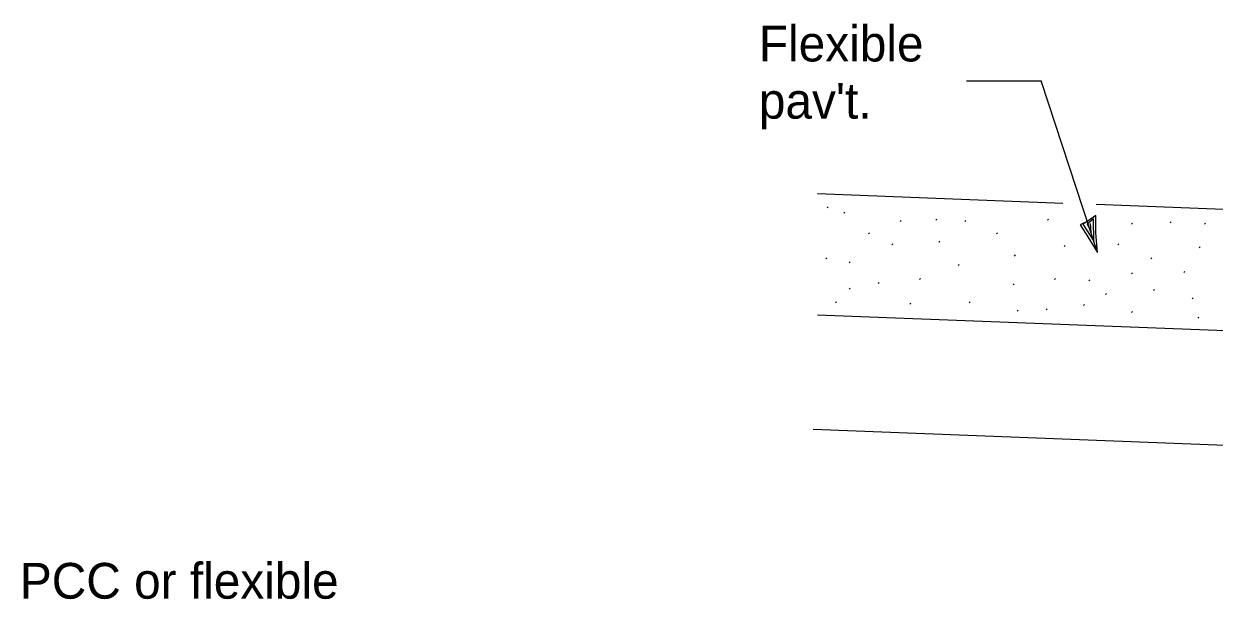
# Model space of a CAD drawing. Extents: x 600886 to 602246, y 1107 to 1547.
# Drawn here: x 601708.3 to 601788.3, y 1289.5 to 1328.1 of the extents above; entities that cross this region are included whole.
import ezdxf

# ---------------------------------------------------------------- set-up
doc = ezdxf.new("R2010")
doc.units = 0
for name, color, linetype in [('Design_EX_Roadway Notes', 7, 'Continuous'), ('Drainage_EX_Plan and Profile Notes', 7, 'Continuous'), ('Drainage_PR_Pipe Culvert', 7, 'Continuous'), ('Topo_EOP', 7, 'Continuous')]:
    doc.layers.add(name, color=color, linetype=linetype)

# ---------------------------------------------------------------- blocks, each defined once
blk = doc.blocks.new('CTH')
at = {"layer": 'Drainage_EX_Plan and Profile Notes'}
blk.add_lwpolyline([(-1.836, 0.047), (-1.774, -0.444), (-0.999, -0.231), (0, 0), (-1.066, 0.262), (-2, 0.556), (-1.836, 0.047), (-1.754, -0.277), (-0.672, 0.002), (-1.855, 0.375), (-1.68, -0.044), (-1.182, 0.014), (-1.661, 0.145)], dxfattribs=at)

msp = doc.modelspace()

# ---------------------------------------------------------------- linework, layer by layer
at = {"layer": 'Design_EX_Roadway Notes'}
for p in [(601771.649, 1324.255), (601780.433, 1312.733)]:
    msp.add_line(p, (601776.643, 1324.255), dxfattribs=at)
at = {"layer": 'Drainage_PR_Pipe Culvert'}
for p, q in [((601762.286, 1315.733), (601762.353, 1315.802)), ((601763.396, 1315.364), (601763.463, 1315.432)), ((601767.187, 1314.808), (601767.254, 1314.877)), ((601769.59, 1314.901), (601769.657, 1314.969)), ((601771.533, 1314.808), (601771.6, 1314.877)), ((601777.081, 1314.901), (601777.148, 1314.969)), ((601782.722, 1314.623), (601782.789, 1314.692)), ((601785.31, 1314.716), (601785.377, 1314.784)), ((601787.623, 1314.623), (601787.69, 1314.692)), ((601765.06, 1313.975), (601765.127, 1314.044)), ((601766.632, 1313.236), (601766.699, 1313.305)), ((601769.776, 1313.421), (601769.843, 1313.489)), ((601773.659, 1313.975), (601773.727, 1314.044)), ((601781.797, 1313.236), (601781.864, 1313.305)), ((601774.862, 1312.496), (601774.929, 1312.564)), ((601778.191, 1313.144), (601778.258, 1313.212)), ((601787.253, 1313.05), (601787.32, 1313.119)), ((601762.193, 1312.311), (601762.261, 1312.379)), ((601763.765, 1312.033), (601763.833, 1312.101)), ((601771.07, 1311.848), (601771.137, 1311.916)), ((601784.017, 1312.311), (601784.084, 1312.379)), ((601768.481, 1310.923), (601768.549, 1310.991)), ((601777.543, 1310.923), (601777.61, 1310.991)), ((601779.855, 1310.83), (601779.922, 1310.899)), ((601782.722, 1311.293), (601782.789, 1311.362)), ((601786.235, 1311.386), (601786.303, 1311.454)), ((601763.765, 1310.276), (601763.833, 1310.344)), ((601765.707, 1310.645), (601765.774, 1310.714)), ((601774.769, 1310.553), (601774.837, 1310.621)), ((601784.201, 1310.183), (601784.269, 1310.252)), ((601762.84, 1309.351), (601762.907, 1309.419)), ((601767.833, 1309.258), (601767.901, 1309.327)), ((601771.81, 1309.351), (601771.877, 1309.419)), ((601780.965, 1309.905), (601781.032, 1309.973)), ((601786.79, 1309.628), (601786.857, 1309.696)), ((601775.047, 1308.795), (601775.114, 1308.863)), ((601776.988, 1308.889), (601777.055, 1308.957)), ((601779.485, 1309.166), (601779.553, 1309.234)), ((601782.722, 1308.703), (601782.789, 1308.771)), ((601787.161, 1308.333), (601787.228, 1308.401))]:
    msp.add_line(p, q, dxfattribs=at)
at = {"layer": 'Topo_EOP'}
for p, q in [((601761.638, 1316.683), (601778.11, 1316.054)), ((601780.336, 1315.969), (601792.642, 1315.498)), ((601761.638, 1308.537), (601789.033, 1307.491)), ((601761.344, 1300.864), (601789.033, 1299.806))]:
    msp.add_line(p, q, dxfattribs=at)

# ---------------------------------------------------------------- block references
at = {"layer": 'Design_EX_Roadway Notes', "xscale": 1.1999999999999997, "yscale": 1.2, "rotation": -71.78733517103802}
msp.add_blockref('CTH', (601780.432, 1312.733), dxfattribs=at)

# ---------------------------------------------------------------- texts
at = {"layer": 'Design_EX_Roadway Notes'}
for s, p in [('Flexible', (601757.696, 1325.558)), ("pav't.", (601757.696, 1321.718)), ('PCC or flexible', (601708.076, 1289.489))]:
    msp.add_text(s, height=2.4, dxfattribs=at).set_placement(p)

doc.saveas('drawing.dxf')
